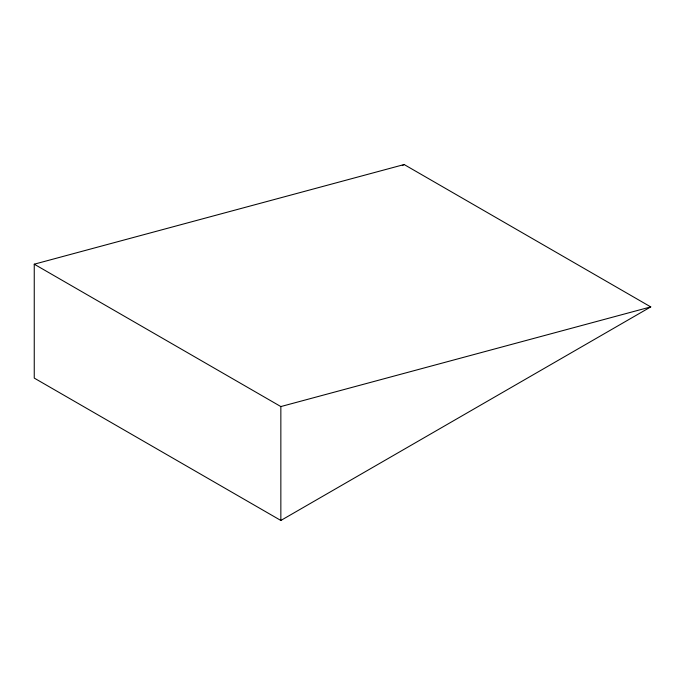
<?xml version="1.0" encoding="UTF-8"?>
<svg xmlns="http://www.w3.org/2000/svg" width="685" height="685" viewBox="0 0 685 685"><rect width="100%" height="100%" fill="white"/><g stroke="black" fill="none" stroke-linecap="round" stroke-linejoin="round"><path stroke-width="1.03" d="M402.3 165.599L404.15 164.537L650.75 306.906L280.85 520.463L34.25 378.094L34.25 264.196L404.15 164.537M34.25 264.196L280.85 406.565L650.75 306.906M280.85 406.565L280.85 520.463"/></g></svg>
